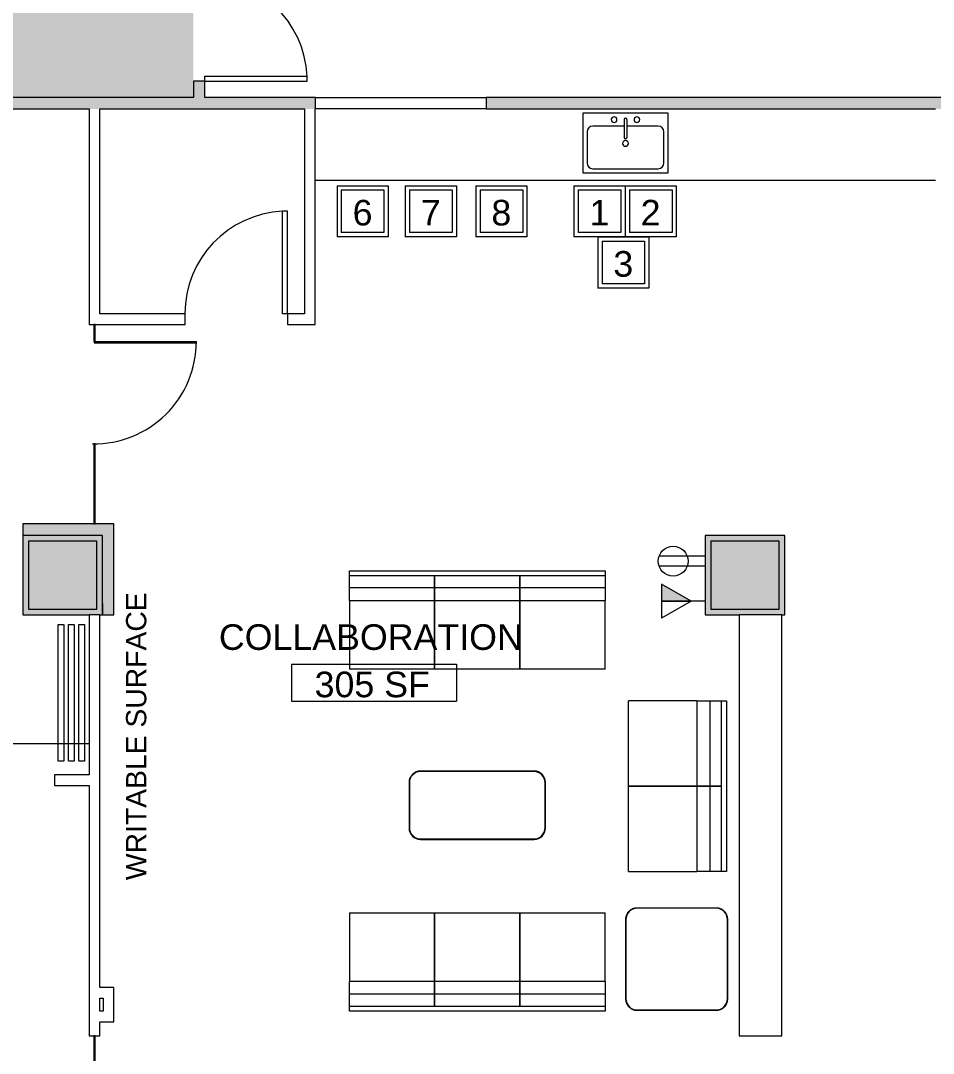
# Model space of a CAD drawing. Header units: inches. Extents: x 1 to 4333, y -575 to 1753.
# Drawn here: x 1969.9 to 2290.9, y 359.9 to 723 of the extents above; entities that cross this region are included whole.
import ezdxf

# ---------------------------------------------------------------- set-up
doc = ezdxf.new("R2010")
doc.units = ezdxf.units.IN
doc.header["$MEASUREMENT"] = 0
doc.linetypes.add('Hidden 1_8_', pattern=[0.1875, 0.125, -0.0625])
for name, color, linetype, lineweight in [('820 1st St NE_04_Clean_dwg', 8, 'Continuous', 9), ('A-ANNO-NOTE', 131, 'Continuous', 20), ('A-AREA-IDEN', 2, 'Continuous', 20), ('A-DETL-GENF', 92, 'Continuous', 9), ('A-DETL-HDLN', 90, 'Hidden 1_8_', 9), ('A-DOOR', 31, 'Continuous', 13), ('A-GLAZ-CURT', 52, 'Continuous', 9), ('A-WALL', 113, 'Continuous', 50), ('A-WALL-PATT', 111, 'Continuous', 13), ('G-ANNO-TEXT', 231, 'Continuous', 9), ('I-FURN', 30, 'Continuous', 9), ('I-WALL', 2, 'Continuous', 13), ('IRF-WALL-FULL-HT', 250, 'Continuous', 9), ('IRF-WALL-FULL-HT-HATCH', 250, 'Continuous', 9), ('P-SANR-FIXT', 6, 'Continuous', 13), ('Q-CASE', 31, 'Continuous', 9), ('S-COLS', 52, 'Continuous', 13)]:
    doc.layers.add(name, color=color, linetype=linetype, lineweight=lineweight)
doc.styles.add('Arial', font='arial.ttf', dxfattribs={"height": 9})
doc.styles.add('Arial_3', font='arial.ttf', dxfattribs={"height": 7.125})

# ---------------------------------------------------------------- blocks, each defined once
blk = doc.blocks.new('Single-Flush - 36_ x 96_-2566598-New Construction - Tel_Data_Elec Plan')
at = {"layer": 'A-DOOR', "color": 10, "lineweight": 20}
for p, q in [((16.25, 2), (16.25, 38.02)), ((18, 38.02), (16.25, 38.02)), ((18, 2), (18, 38.02)), ((18, 2), (16.25, 2))]:
    blk.add_line(p, q, dxfattribs=at)
at = {"layer": 'A-DOOR', "lineweight": 9}
blk.add_arc((18, 2), 36.07, 92.7812, 180, dxfattribs=at)
blk = doc.blocks.new('System Panel - Glazed-2907095-New Construction - Tel_Data_Elec Plan')
at = {"layer": 'A-GLAZ-CURT', "color": 10, "lineweight": 20}
for p, q in [((14.09, 0.25), (-14.09, 0.25)), ((-14.09, 0.25), (-14.09, -0.25)), ((14.09, -0.25), (14.09, 0.25)), ((-14.09, -0.25), (14.09, -0.25))]:
    blk.add_line(p, q, dxfattribs=at)
blk = doc.blocks.new('System Panel - Glazed-2610266-New Construction - Tel_Data_Elec Plan')
at = {"layer": 'A-GLAZ-CURT', "color": 10, "lineweight": 20}
for p, q in [((3, 0.25), (-3, 0.25)), ((-3, 0.25), (-3, -0.25)), ((3, -0.25), (3, 0.25)), ((-3, -0.25), (3, -0.25))]:
    blk.add_line(p, q, dxfattribs=at)
blk = doc.blocks.new('storefront - glass swinging - SNGL - GLASS - OFFICE DOORS-2610267-New Construction - Tel_Data_Elec Plan')
at = {"layer": 'A-DETL-GENF'}
for p, q in [((18, 0.16), (17.5, 0.16)), ((17.5, 0.16), (17.5, -35.84)), ((18, 0.16), (18, -35.84))]:
    blk.add_line(p, q, dxfattribs=at)
blk.add_arc((18, 0.16), 36, 179.2042, 270, dxfattribs=at)
blk = doc.blocks.new('Concrete-Square-Column - 24 x 24-2599265-New Construction - Tel_Data_Elec Plan')
at = {"layer": 'S-COLS', "lineweight": 9}
blk.add_hatch(color=55, dxfattribs=at).paths.add_polyline_path([(12, -12), (12, 12), (-12, 12), (-12, -12)], flags=0)
at = {"layer": 'S-COLS', "color": 10, "lineweight": 20}
for p, q in [((12, 12), (-12, 12)), ((-12, 12), (-12, -12)), ((12, -12), (12, 12)), ((-12, -12), (12, -12))]:
    blk.add_line(p, q, dxfattribs=at)
blk = doc.blocks.new('System Panel - Glazed-2674102-New Construction - Tel_Data_Elec Plan')
at = {"layer": 'A-GLAZ-CURT', "color": 10, "lineweight": 20}
for p, q in [((9, 0.25), (-9, 0.25)), ((-9, 0.25), (-9, -0.25)), ((9, -0.25), (9, 0.25)), ((-9, -0.25), (9, -0.25))]:
    blk.add_line(p, q, dxfattribs=at)
blk = doc.blocks.new('Table - Occasional - Magazine and Pull-up Tables - Kimball - Bloom - Rectangle Rounded-2081789-New Construction - Tel_Data_Elec Plan')
at = {"layer": 'I-FURN'}
for p, q in [((20, 12), (-20, 12)), ((19.88, 11.88), (-19.87, 11.88)), ((-24, 8), (-24, -8)), ((-23.87, 7.88), (-23.87, -7.87)), ((23.88, -7.87), (23.88, 7.88)), ((24, -8), (24, 8)), ((-20, -12), (20, -12)), ((-19.87, -11.87), (19.88, -11.87))]:
    blk.add_line(p, q, dxfattribs=at)
for centre, start, end in [((-20, 8), 90, 180), ((-19.87, 7.88), 90, 180), ((19.88, 7.88), 360, 90), ((20, 8), 360, 90), ((-20, -8), 180, 270), ((-19.87, -7.87), 180, 270), ((19.88, -7.87), 270, 0), ((20, -8), 270, 360)]:
    blk.add_arc(centre, 4, start, end, dxfattribs=at)
blk = doc.blocks.new('Single-Flush - 36_ x 96_-2819942-New Construction - Tel_Data_Elec Plan')
at = {"layer": 'A-DOOR', "color": 10, "lineweight": 20}
for p, q in [((16.25, 1.87), (16.25, 37.9)), ((18, 37.9), (16.25, 37.9)), ((18, 1.87), (18, 37.9)), ((18, 1.87), (16.25, 1.87))]:
    blk.add_line(p, q, dxfattribs=at)
at = {"layer": 'A-DOOR', "lineweight": 9}
blk.add_arc((18, 1.87), 36.07, 92.7812, 180, dxfattribs=at)
blk = doc.blocks.new('Counter Top _No Backsplash_ - Standard Counter Top-2874770-New Construction - Tel_Data_Elec Plan')
at = {"layer": 'Q-CASE', "lineweight": 13}
for p, q in [((170.9, 0), (-47.26, 0)), ((110.74, -25), (170.74, -25))]:
    blk.add_line(p, q, dxfattribs=at)
blk = doc.blocks.new('Seating - Lounge - NYC Standard 3 Seat - Stylex - Seating - Lounge - NYC Standard 3 Seat - Stylex-2303697-New Construction - Tel_Data_Elec Plan')
at = {"layer": 'I-FURN'}
for p, q in [((-45, 32.78), (-45, 34.5)), ((-45, 34.5), (45, 34.5)), ((-45, 28.62), (-45, 32.78)), ((-15, 32.78), (-45, 32.78)), ((-15, 32.78), (-15, 28.62)), ((-15, 28.62), (-15, 32.78)), ((15, 32.78), (-15, 32.78)), ((15, 28.62), (15, 32.78)), ((45, 32.78), (15, 32.78)), ((15, 32.78), (15, 28.62)), ((45, 34.5), (45, 32.78)), ((45, 32.78), (45, 28.62)), ((-45, 24.06), (-45, 28.62)), ((-45, 28.62), (-15, 28.62)), ((-15, 28.62), (-15, 24.06)), ((-15, 24.06), (-15, 28.62)), ((-15, 28.62), (15, 28.62)), ((15, 24.06), (15, 28.62)), ((15, 28.62), (45, 28.62)), ((15, 28.62), (15, 24.06)), ((45, 28.62), (45, 24.06)), ((-45, 24.06), (-15, 24.06)), ((-45, 24.06), (-45, 0)), ((-15, 0), (-15, 24.06)), ((-15, 24.06), (15, 24.06)), ((-15, 24.06), (-15, 0)), ((15, 24.06), (45, 24.06)), ((15, 24.06), (15, 0)), ((15, 0), (15, 24.06)), ((45, 0), (45, 24.06)), ((-44.64, 0), (-45, 0)), ((-15.36, 0), (-44.64, 0)), ((-15, 0), (-15.36, 0)), ((-14.64, 0), (-15, 0)), ((14.64, 0), (-14.64, 0)), ((15, 0), (14.64, 0)), ((15.36, 0), (15, 0)), ((44.64, 0), (15.36, 0)), ((45, 0), (44.64, 0))]:
    blk.add_line(p, q, dxfattribs=at)
blk = doc.blocks.new('Seating - Lounge - NYC Standard 2 Seat - Stylex - Seating - Lounge - NYC Standard 2 Seat - Stylex-2295242-New Construction - Tel_Data_Elec Plan')
at = {"layer": 'I-FURN'}
for p, q in [((-30, 32.78), (-30, 34.5)), ((-30, 34.5), (30, 34.5)), ((-30, 28.62), (-30, 32.78)), ((0, 32.78), (-30, 32.78)), ((0, 28.62), (0, 32.78)), ((30, 32.78), (0, 32.78)), ((0, 32.78), (0, 28.62)), ((30, 34.5), (30, 32.78)), ((30, 32.78), (30, 28.62)), ((-30, 24.06), (-30, 28.62)), ((-30, 28.62), (0, 28.62)), ((0, 24.06), (0, 28.62)), ((0, 28.62), (30, 28.62)), ((0, 28.62), (0, 24.06)), ((30, 28.62), (30, 24.06)), ((-30, 24.06), (0, 24.06)), ((-30, 24.06), (-30, 0)), ((0, 24.06), (30, 24.06)), ((0, 24.06), (0, 0)), ((0, 0), (0, 24.06)), ((30, 0), (30, 24.06)), ((-29.64, 0), (-30, 0)), ((-0.36, 0), (-29.64, 0)), ((0, 0), (-0.36, 0)), ((0.36, 0), (0, 0)), ((29.64, 0), (0.36, 0)), ((30, 0), (29.64, 0))]:
    blk.add_line(p, q, dxfattribs=at)
blk = doc.blocks.new('Table - Occasional - Magazine and Pull-up Tables - Kimball - Bloom - Square Rounded-2081795-New Construction - Tel_Data_Elec Plan')
at = {"layer": 'I-FURN'}
for p, q in [((14, 17.95), (-14, 17.95)), ((13.87, 17.87), (-13.88, 17.87)), ((-17.95, 14), (-17.95, -14)), ((-17.88, 13.87), (-17.88, -13.88)), ((17.87, -13.88), (17.87, 13.87)), ((17.95, -14), (17.95, 14)), ((-14, -17.95), (14, -17.95)), ((-13.88, -17.88), (13.87, -17.88))]:
    blk.add_line(p, q, dxfattribs=at)
at = {"layer": 'I-FURN', "flags": 128}
for points in [[(-14, 17.95), (-14.16, 17.95), (-14.32, 17.94), (-14.47, 17.93), (-14.63, 17.9), (-14.79, 17.87), (-14.94, 17.84), (-15.09, 17.8), (-15.24, 17.75), (-15.39, 17.7), (-15.54, 17.64), (-15.68, 17.58), (-15.83, 17.51), (-15.96, 17.43), (-16.1, 17.35), (-16.23, 17.26), (-16.36, 17.17), (-16.49, 17.07), (-16.61, 16.97), (-16.72, 16.87), (-16.84, 16.75), (-16.94, 16.64), (-17.05, 16.52), (-17.15, 16.4), (-17.24, 16.27), (-17.33, 16.14), (-17.41, 16), (-17.49, 15.86), (-17.56, 15.72), (-17.62, 15.58), (-17.69, 15.43), (-17.74, 15.28), (-17.79, 15.13), (-17.83, 14.98), (-17.87, 14.83), (-17.9, 14.67), (-17.92, 14.52), (-17.94, 14.36), (-17.95, 14.2), (-17.95, 14.04), (-17.95, 14)], [(17.95, 14), (17.95, 14.16), (17.94, 14.32), (17.93, 14.47), (17.9, 14.63), (17.87, 14.79), (17.84, 14.94), (17.8, 15.09), (17.75, 15.24), (17.7, 15.39), (17.64, 15.54), (17.58, 15.68), (17.51, 15.83), (17.43, 15.96), (17.35, 16.1), (17.26, 16.23), (17.17, 16.36), (17.07, 16.49), (16.97, 16.61), (16.87, 16.72), (16.75, 16.84), (16.64, 16.94), (16.52, 17.05), (16.4, 17.15), (16.27, 17.24), (16.14, 17.33), (16, 17.41), (15.86, 17.49), (15.72, 17.56), (15.58, 17.62), (15.43, 17.69), (15.28, 17.74), (15.13, 17.79), (14.98, 17.83), (14.83, 17.87), (14.67, 17.9), (14.52, 17.92), (14.36, 17.94), (14.2, 17.95), (14.04, 17.95), (14, 17.95)], [(-17.95, -14), (-17.95, -14.16), (-17.94, -14.32), (-17.93, -14.47), (-17.9, -14.63), (-17.87, -14.79), (-17.84, -14.94), (-17.8, -15.09), (-17.75, -15.24), (-17.7, -15.39), (-17.64, -15.54), (-17.58, -15.68), (-17.51, -15.83), (-17.43, -15.96), (-17.35, -16.1), (-17.26, -16.23), (-17.17, -16.36), (-17.07, -16.49), (-16.97, -16.61), (-16.87, -16.72), (-16.75, -16.84), (-16.64, -16.94), (-16.52, -17.05), (-16.4, -17.15), (-16.27, -17.24), (-16.14, -17.33), (-16, -17.41), (-15.86, -17.49), (-15.72, -17.56), (-15.58, -17.62), (-15.43, -17.69), (-15.28, -17.74), (-15.13, -17.79), (-14.98, -17.83), (-14.83, -17.87), (-14.67, -17.9), (-14.52, -17.92), (-14.36, -17.94), (-14.2, -17.95), (-14.04, -17.95), (-14, -17.95)], [(14, -17.95), (14.16, -17.95), (14.32, -17.94), (14.47, -17.93), (14.63, -17.9), (14.79, -17.87), (14.94, -17.84), (15.09, -17.8), (15.24, -17.75), (15.39, -17.7), (15.54, -17.64), (15.68, -17.58), (15.83, -17.51), (15.96, -17.43), (16.1, -17.35), (16.23, -17.26), (16.36, -17.17), (16.49, -17.07), (16.61, -16.97), (16.72, -16.87), (16.84, -16.75), (16.94, -16.64), (17.05, -16.52), (17.15, -16.4), (17.24, -16.27), (17.33, -16.14), (17.41, -16), (17.49, -15.86), (17.56, -15.72), (17.62, -15.58), (17.69, -15.43), (17.74, -15.28), (17.79, -15.13), (17.83, -14.98), (17.87, -14.83), (17.9, -14.67), (17.92, -14.52), (17.94, -14.36), (17.95, -14.2), (17.95, -14.04), (17.95, -14)]]:
    blk.add_lwpolyline(points, dxfattribs=at)
at = {"layer": 'I-FURN'}
for centre, start, end in [((-13.88, 13.87), 90, 179.9956), ((13.87, 13.87), 360, 89.9956), ((-13.88, -13.88), 180, 269.9956), ((13.87, -13.88), 270, 359.9956)]:
    blk.add_arc(centre, 4, start, end, dxfattribs=at)
blk = doc.blocks.new('Sink Kitchen-Single - 30_ x 21_-2269151-New Construction - Tel_Data_Elec Plan')
at = {"layer": 'P-SANR-FIXT'}
for p, q in [((15.62, 10.59), (-14.38, 10.59)), ((-14.38, 10.59), (-14.38, -10.41)), ((0.12, 8.34), (0.12, 2.09)), ((1.12, 8.34), (1.12, 2.09)), ((15.62, -10.41), (15.62, 10.59)), ((-12.88, 4.09), (-12.88, -6.91)), ((0.12, 6.09), (-10.88, 6.09)), ((12.12, 6.09), (1.12, 6.09)), ((14.12, -6.91), (14.12, 4.09)), ((-14.38, -10.41), (15.62, -10.41)), ((-10.88, -8.91), (12.12, -8.91))]:
    blk.add_line(p, q, dxfattribs=at)
for centre, radius, start, end in [((-3.38, 8.34), 1, 360, 180), ((-3.38, 8.34), 1, 180, 0), ((0.62, 8.34), 0.5, 360, 180), ((4.62, 8.34), 1, 360, 180), ((4.62, 8.34), 1, 180, 360), ((-10.88, 4.09), 2, 90, 180), ((12.12, 4.09), 2, 360, 90), ((0.62, 0), 1, 360, 180), ((0.62, 0), 1, 180, 0), ((0.62, 2.09), 0.5, 180, 0), ((-10.88, -6.91), 2, 180, 270), ((12.12, -6.91), 2, 270, 0)]:
    blk.add_arc(centre, radius, start, end, dxfattribs=at)
blk = doc.blocks.new('Reception Shelf - Reception Shelf-2918060-New Construction - Tel_Data_Elec Plan')
at = {"layer": 'Q-CASE', "color": 10, "lineweight": 20}
for p, q in [((137.41, 514.07), (122.41, 514.07)), ((122.41, 514.07), (122.41, 366.07)), ((137.41, 366.07), (137.41, 514.07)), ((122.41, 366.07), (137.41, 366.07))]:
    blk.add_line(p, q, dxfattribs=at)
blk = doc.blocks.new('820 1st St NE_04_Clean_dwg-2391440-New Construction - Tel_Data_Elec Plan')
at = {"layer": 'IRF-WALL-FULL-HT-HATCH'}
blk.add_hatch(color=256, dxfattribs=at).paths.add_polyline_path([(-101.59, 514.07), (-97.59, 514.08), (-97.59, 546.07), (-129.59, 546.07), (-129.59, 542.07), (-101.59, 542.07), (-101.59, 514.08)], flags=0)
h = blk.add_hatch(color=256, dxfattribs=at)
h.paths.add_polyline_path([(-121.25, 514.07), (-101.59, 514.07), (-101.59, 542.07), (-129.59, 542.07), (-129.59, 514.07), (-127.59, 514.07)], flags=0)
h.paths.add_polyline_path([(-103.59, 516.07), (-127.59, 516.07), (-127.59, 540.07), (-103.59, 540.07)], flags=0)
h = blk.add_hatch(color=256, dxfattribs=at)
h.paths.add_polyline_path([(112.41, 514.07), (138.41, 514.07), (138.41, 542.07), (110.41, 542.07), (110.41, 514.07)], flags=0)
h.paths.add_polyline_path([(122.41, 516.07), (112.41, 516.07), (112.41, 540.07), (136.41, 540.07), (136.41, 516.07)], flags=0)
at = {"layer": 'IRF-WALL-FULL-HT', "flags": 128}
for points in [[(-104.62, 546.07), (-129.59, 546.07), (-129.59, 542.07)], [(-101.59, 518.07), (-101.59, 514.07), (-97.59, 514.07), (-97.59, 546.07), (-104.12, 546.07)], [(-101.59, 542.07), (-129.59, 542.07), (-129.59, 514.07), (-106.25, 514.07)], [(-102.5, 514.07), (-101.59, 514.07), (-101.59, 542.07)], [(138.41, 542.07), (110.41, 542.07), (110.41, 514.07), (122.41, 514.07)], [(137.41, 514.07), (138.41, 514.07), (138.41, 542.07)]]:
    blk.add_lwpolyline(points, dxfattribs=at)
blk = doc.blocks.new('FORM Room Tag - Name _ Area - Test Fits-2258702-New Construction - Tel_Data_Elec Plan')
at = {"layer": 'A-AREA-IDEN'}
for p, q in [((-0.2987, -0.0231), (-0.2987, -0.1589)), ((-0.2987, -0.0231), (0.3058, -0.0231)), ((0.3058, -0.0231), (0.3058, -0.1589)), ((-0.2987, -0.1589), (0.3058, -0.1589))]:
    blk.add_line(p, q, dxfattribs=at)
blk = doc.blocks.new('FORM Equipment_Fixture Tag - Square-214315-New Construction - Tel_Data_Elec Plan')
at = {"layer": 'A-ANNO-NOTE'}
for p, q in [((-0.09375, 0.09375), (0.09375, 0.09375)), ((-0.09375, 0.09375), (0.09375, 0.09375)), ((-0.09375, 0.09375), (0.09375, 0.09375)), ((-0.09375, 0.09375), (-0.09375, -0.09375)), ((-0.078125, 0.078125), (-0.078125, -0.078125)), ((-0.078125, 0.078125), (0.078125, 0.078125)), ((0.078125, 0.078125), (0.078125, -0.078125)), ((0.09375, 0.09375), (0.09375, -0.09375)), ((0.09375, -0.09375), (-0.09375, -0.09375)), ((0.078125, -0.078125), (-0.078125, -0.078125))]:
    blk.add_line(p, q, dxfattribs=at)

msp = doc.modelspace()

# ---------------------------------------------------------------- hatches: boundary and pattern name
at = {"layer": 'A-ANNO-NOTE', "lineweight": 9}
msp.add_hatch(color=256, dxfattribs=at).paths.add_polyline_path([(2205.74, 518.94), (2195.28, 524.94), (2195.28, 518.94)], flags=0)
at = {"layer": 'A-DETL-GENF'}
h = msp.add_hatch(color=9, dxfattribs=at)
h.paths.add_polyline_path([(1731.53, 111.26), (1731.53, 149.72), (1742.66, 149.72), (1742.66, 514.07), (1728.66, 514.07), (1728.66, 546.01), (1742.66, 546.01), (1742.66, 695.99), (2030.66, 695.99), (2030.66, 756.49), (1909.66, 756.49), (1909.66, 764.49), (1885.66, 764.49), (1885.66, 756.49), (1867.21, 756.49), (1867.21, 776.24), (1900.71, 776.24), (1900.71, 865.24), (1873.71, 865.24), (1873.71, 1018.19), (1758.66, 1018.19), (1758.66, 994.07), (1730.66, 994.07), (1730.66, 1018.19), (1518.66, 1018.19), (1518.66, 994.07), (1494.53, 994.07), (1494.53, 782.07), (1518.66, 782.07), (1518.66, 754.07), (1037.41, 754.07), (1037.41, 755.32), (1005.66, 755.32), (1005.66, 755.07), (1000.93, 755.07), (1000.93, 540.51), (1028.14, 540.51), (1043.87, 524.78), (1017.66, 498.57), (1015.61, 500.62), (1015.61, 458.62), (1202.11, 272.12), (1239.11, 272.12), (1235.83, 275.4), (1264.54, 304.11), (1278.42, 290.23), (1278.42, 258.66), (1252.57, 258.66), (1252.71, 258.52), (1491.69, 258.52), (1491.69, 300.82), (1517.91, 300.82), (1517.91, 259.53), (1507.3, 248.93), (1644.97, 111.26), (1701.79, 111.26)], flags=0)
h.paths.add_polyline_path([(1507.3, 256), (1512.91, 261.6), (1512.91, 276.07), (1496.69, 276.07), (1496.69, 263.52), (1499.78, 263.52), (1505.17, 258.13)], flags=0)
h.paths.add_polyline_path([(1252.66, 265.64), (1252.66, 285.15), (1242.9, 275.4), (1251.84, 266.46)], flags=0)
h.paths.add_polyline_path([(1264.54, 286.82), (1274.76, 286.82), (1264.54, 297.04), (1254.32, 286.82), (1256.56, 286.82)], flags=0)
h.paths.add_polyline_path([(1017.66, 505.64), (1028.08, 516.07), (1007.24, 516.07), (1015.89, 507.41)], flags=0)
h.paths.add_polyline_path([(1276.66, 514.07), (1250.66, 514.07), (1250.66, 542.07), (1278.66, 542.07), (1278.66, 514.07)], flags=0)
h.paths.add_polyline_path([(1495.44, 516.07), (1488.66, 516.07), (1488.66, 546.07), (1552.66, 546.07), (1552.66, 516.07), (1497.71, 516.07)], flags=0)
h.paths.add_polyline_path([(1028.66, 516.64), (1036.8, 524.78), (1028.66, 532.92), (1028.66, 522.05)], flags=0)
h.paths.add_polyline_path([(1532.47, 519.07), (1549.66, 519.07), (1549.66, 543.07), (1491.66, 543.07), (1491.66, 519.07), (1495.44, 519.07), (1495.44, 540.07), (1516.66, 540.07), (1516.66, 519.07), (1525.66, 519.07)], flags=0)
h.paths.add_polyline_path([(1746.66, 754.07), (1730.66, 754.07), (1730.66, 782.07), (1758.66, 782.07), (1758.66, 754.07), (1755.91, 754.07)], flags=0)
h.paths.add_polyline_path([(2722.66, 755.49), (2758.66, 755.49), (2758.66, 763.49), (2772.66, 763.49), (2772.66, 768.49), (2805.66, 768.49), (2805.66, 965.49), (2720.66, 965.49), (2720.66, 763.49), (2722.66, 763.49), (2722.66, 760.49)], flags=0)
h.paths.add_polyline_path([(2788.06, 755.49), (2800.66, 755.49), (2800.66, 764.49), (2776.66, 764.49), (2776.66, 755.49), (2786.73, 755.49)], flags=0)
h.paths.add_polyline_path([(2690.66, 755.49), (2706.66, 755.49), (2706.66, 760.49), (2712.66, 760.49), (2712.66, 947.23), (2692.66, 947.23), (2692.66, 971.23), (2712.66, 971.23), (2712.66, 1012.49), (2522.66, 1012.49), (2522.66, 816.07), (2664.66, 816.07), (2664.66, 760.49), (2670.66, 760.49), (2670.66, 755.49), (2671.99, 755.49)], flags=0)
h.paths.add_polyline_path([(2596.66, 755.49), (2596.66, 760.49), (2659.66, 760.49), (2659.66, 811.07), (2522.66, 811.07), (2522.66, 760.49), (2560.66, 760.49), (2560.66, 755.49)], flags=0)
h.paths.add_polyline_path([(2096.71, 756.49), (2132.71, 756.49), (2132.71, 762.49), (2135.71, 762.49), (2135.71, 780.49), (2163.91, 780.49), (2163.91, 874.6), (2075.71, 874.6), (2075.71, 898.6), (2047.71, 898.6), (2047.71, 924.6), (1931.71, 924.6), (1931.71, 892.6), (1915.66, 892.6), (1915.66, 783.49), (1954.66, 783.49), (1954.66, 775.49), (2080.66, 775.49), (2080.66, 837.07), (2086.66, 837.07), (2086.66, 762.49), (2096.71, 762.49)], flags=0)
h.paths.add_polyline_path([(2141.71, 756.49), (2163.91, 756.49), (2163.91, 774.49), (2141.71, 774.49), (2141.71, 762.49)], flags=0)
h.paths.add_polyline_path([(1012.66, 757.57), (1012.66, 778.92), (1005.66, 778.92), (1005.66, 757.57)], flags=0)
h.paths.add_polyline_path([(1490.66, 757.82), (1490.66, 782.07), (1490.78, 782.07), (1490.78, 926.07), (1254.66, 926.07), (1254.66, 920.07), (1250.66, 920.07), (1250.66, 936.07), (1254.66, 936.07), (1254.66, 930.07), (1490.78, 930.07), (1490.78, 994.07), (1490.66, 994.07), (1490.66, 1018.07), (1278.66, 1018.07), (1278.66, 994.07), (1254.66, 994.07), (1254.66, 972.07), (1250.66, 972.07), (1250.66, 1184.49), (1274.66, 1184.49), (1274.66, 1190.49), (1278.66, 1190.49), (1278.66, 1184.49), (1298.66, 1184.49), (1298.66, 1182.74), (1315.66, 1182.74), (1315.66, 1184.49), (1328.66, 1184.49), (1328.66, 1180.49), (1315.66, 1180.49), (1315.66, 1182.24), (1298.66, 1182.24), (1298.66, 1180.49), (1254.66, 1180.49), (1254.66, 1022.07), (1370.66, 1022.07), (1370.66, 1180.49), (1364.66, 1180.49), (1364.66, 1184.49), (1380.66, 1184.49), (1380.66, 1180.49), (1374.66, 1180.49), (1374.66, 1022.07), (1490.66, 1022.07), (1490.66, 1180.49), (1446.66, 1180.49), (1446.66, 1182.24), (1429.66, 1182.24), (1429.66, 1180.49), (1416.66, 1180.49), (1416.66, 1184.49), (1429.66, 1184.49), (1429.66, 1182.74), (1446.66, 1182.74), (1446.66, 1184.49), (1500.66, 1184.49), (1500.66, 1180.49), (1494.66, 1180.49), (1494.66, 1022.07), (1518.66, 1022.07), (1518.66, 1021.94), (1622.66, 1021.94), (1622.66, 1180.49), (1566.66, 1180.49), (1566.66, 1182.24), (1549.66, 1182.24), (1549.66, 1180.49), (1536.66, 1180.49), (1536.66, 1184.49), (1549.66, 1184.49), (1549.66, 1182.74), (1566.66, 1182.74), (1566.66, 1184.49), (1682.66, 1184.49), (1682.66, 1182.74), (1699.66, 1182.74), (1699.66, 1184.49), (1712.66, 1184.49), (1712.66, 1180.49), (1699.66, 1180.49), (1699.66, 1182.24), (1682.66, 1182.24), (1682.66, 1180.49), (1626.66, 1180.49), (1626.66, 1021.94), (1730.66, 1021.94), (1730.66, 1022.07), (1754.66, 1022.07), (1754.66, 1180.49), (1748.66, 1180.49), (1748.66, 1184.49), (1764.66, 1184.49), (1764.66, 1180.49), (1758.66, 1180.49), (1758.66, 1021.94), (1873.71, 1021.94), (1873.71, 1180.49), (1830.66, 1180.49), (1830.66, 1182.24), (1813.66, 1182.24), (1813.66, 1180.49), (1800.66, 1180.49), (1800.66, 1184.49), (1813.66, 1184.49), (1813.66, 1182.74), (1830.66, 1182.74), (1830.66, 1184.49), (1873.71, 1184.49), (1873.74, 1260.49), (1970.66, 1260.49), (1970.66, 1405.07), (1994.66, 1405.07), (1994.66, 1472.07), (1970.66, 1472.07), (1970.66, 1502.07), (1998.66, 1502.07), (1998.66, 1405.07), (2028.66, 1405.07), (2028.66, 1401.07), (1974.66, 1401.07), (1974.66, 1260.49), (2070.66, 1260.49), (2070.66, 1401.07), (2064.66, 1401.07), (2064.66, 1405.07), (2070.66, 1405.07), (2070.66, 1456.07), (2074.66, 1456.07), (2074.66, 1381.28), (2233.51, 1381.28), (2233.51, 1474.07), (2210.66, 1474.07), (2210.66, 1498.07), (2074.66, 1498.07), (2074.66, 1492.07), (2070.66, 1492.07), (2070.66, 1502.07), (2233.51, 1502.07), (2233.51, 1562.07), (2227.51, 1562.07), (2227.51, 1566.07), (2233.51, 1566.07), (2233.51, 1715.07), (2211.51, 1715.07), (2211.51, 1747.07), (2211.69, 1747.07), (2211.69, 1752.07), (2110.64, 1752.07), (2110.64, 1746.07), (2098.64, 1746.07), (2098.64, 1752.07), (1996.8, 1752.07), (1996.77, 1724.32), (1984.26, 1711.8), (1983.82, 1712.16), (1982.66, 1713.4), (1982.66, 1566.07), (2030.64, 1566.07), (2030.64, 1564.32), (2047.64, 1564.32), (2047.64, 1566.07), (2060.64, 1566.07), (2060.64, 1562.07), (2047.64, 1562.07), (2047.64, 1563.82), (2030.64, 1563.82), (2030.64, 1562.07), (1978.66, 1562.07), (1978.66, 1715.07), (1980.99, 1715.07), (1959.96, 1736.09), (1897.73, 1673.86), (1903.39, 1668.2), (1894.9, 1659.72), (1889.24, 1665.38), (1819.95, 1596.08), (1825.6, 1590.42), (1817.12, 1581.94), (1811.46, 1587.59), (1752.07, 1528.2), (1755.6, 1524.66), (1745.7, 1514.76), (1763.71, 1496.75), (1763.71, 1473.07), (1730.69, 1473.07), (1730.69, 1260.49), (1758.66, 1260.49), (1758.66, 1232.49), (1726.69, 1232.49), (1726.69, 1311.07), (1689.66, 1311.07), (1689.66, 1312.82), (1672.66, 1312.82), (1672.66, 1311.07), (1659.66, 1311.07), (1659.66, 1315.07), (1672.66, 1315.07), (1672.66, 1313.32), (1689.66, 1313.32), (1689.66, 1315.07), (1726.69, 1315.07), (1726.69, 1507.07), (1713.66, 1507.07), (1713.66, 1511.57), (1621.66, 1511.57), (1621.66, 1504.07), (1617.66, 1504.07), (1617.66, 1315.07), (1623.66, 1315.07), (1623.66, 1311.07), (1578.51, 1311.07), (1578.51, 1312.82), (1561.51, 1312.82), (1561.51, 1311.07), (1548.51, 1311.07), (1548.51, 1315.07), (1561.51, 1315.07), (1561.51, 1313.32), (1578.51, 1313.32), (1578.51, 1315.07), (1613.66, 1315.07), (1613.66, 1504.07), (1609.66, 1504.07), (1609.66, 1511.57), (1517.66, 1511.57), (1517.66, 1507.07), (1517.51, 1507.07), (1517.51, 1475.07), (1506.51, 1475.07), (1506.51, 1315.07), (1512.51, 1315.07), (1512.51, 1311.07), (1496.51, 1311.07), (1496.51, 1315.07), (1502.51, 1315.07), (1502.51, 1475.07), (1491.51, 1475.07), (1491.51, 1507.07), (1491.57, 1507.07), (1491.57, 1511.57), (1390.61, 1511.57), (1390.61, 1504.07), (1386.91, 1504.07), (1386.91, 1315.07), (1430.51, 1315.07), (1430.51, 1313.32), (1447.51, 1313.32), (1447.51, 1315.07), (1460.51, 1315.07), (1460.51, 1311.07), (1447.51, 1311.07), (1447.51, 1312.82), (1430.51, 1312.82), (1430.51, 1311.07), (1376.91, 1311.07), (1376.91, 1315.07), (1382.91, 1315.07), (1382.91, 1504.07), (1378.61, 1504.07), (1378.61, 1511.57), (1278.3, 1511.57), (1278.3, 1482.07), (1252.87, 1482.07), (1252.87, 1315.07), (1310.91, 1315.07), (1310.91, 1313.32), (1327.91, 1313.32), (1327.91, 1315.07), (1340.91, 1315.07), (1340.91, 1311.07), (1327.91, 1311.07), (1327.91, 1312.82), (1310.91, 1312.82), (1310.91, 1311.07), (1278.66, 1311.07), (1278.66, 1226.49), (1274.66, 1226.49), (1274.66, 1234.07), (1250.66, 1234.07), (1250.66, 1258.07), (1242.87, 1258.07), (1242.87, 1262.07), (1248.87, 1262.07), (1248.87, 1482.07), (1236.83, 1494.1), (1168.95, 1426.22), (1174.79, 1420.38), (1166.3, 1411.9), (1160.47, 1417.73), (1093.29, 1350.56), (1099.13, 1344.72), (1090.64, 1336.24), (1084.81, 1342.07), (1017.63, 1274.9), (1021.17, 1271.36), (1021.92, 1272.12), (1031.97, 1262.07), (1206.87, 1262.07), (1206.87, 1258.07), (1190.66, 1258.07), (1190.66, 1202.12), (1188.91, 1202.12), (1188.91, 1185.12), (1190.66, 1185.12), (1190.66, 1172.12), (1186.66, 1172.12), (1186.66, 1185.12), (1188.41, 1185.12), (1188.41, 1202.12), (1186.66, 1202.12), (1186.66, 1258.07), (1034.66, 1258.07), (1034.66, 1235.07), (1000.93, 1235.07), (1000.93, 1134.3), (1008.66, 1134.3), (1008.66, 1130.12), (1186.66, 1130.12), (1186.66, 1136.12), (1190.66, 1136.12), (1190.66, 1082.12), (1188.91, 1082.12), (1188.91, 1065.12), (1190.66, 1065.12), (1190.66, 1052.07), (1186.66, 1052.07), (1186.66, 1065.12), (1188.41, 1065.12), (1188.41, 1082.12), (1186.66, 1082.12), (1186.66, 1126.12), (1008.66, 1126.12), (1008.66, 1122.3), (1000.93, 1122.3), (1000.93, 1021.17), (1038.16, 1021.17), (1038.16, 1010.07), (1186.66, 1010.07), (1186.66, 1016.07), (1190.66, 1016.07), (1190.66, 1000.07), (1186.66, 1000.07), (1186.66, 1006.07), (1038.16, 1006.07), (1038.16, 995.07), (1000.93, 995.07), (1000.93, 890.12), (1186.66, 890.12), (1186.66, 934.12), (1188.41, 934.12), (1188.41, 951.12), (1186.66, 951.12), (1186.66, 964.07), (1190.66, 964.07), (1190.66, 951.12), (1188.91, 951.12), (1188.91, 934.12), (1190.66, 934.12), (1190.66, 880.12), (1186.66, 880.12), (1186.66, 886.12), (1000.93, 886.12), (1000.93, 781.17), (1038.16, 781.17), (1038.16, 757.82), (1186.66, 757.82), (1186.66, 814.12), (1188.41, 814.12), (1188.41, 831.12), (1186.66, 831.12), (1186.66, 844.12), (1190.66, 844.12), (1190.66, 831.12), (1188.91, 831.12), (1188.91, 814.12), (1190.66, 814.12), (1190.66, 798.07), (1208.66, 798.07), (1208.66, 794.07), (1190.66, 794.07), (1190.66, 757.82), (1250.66, 757.82), (1250.66, 794.07), (1244.66, 794.07), (1244.66, 798.07), (1250.66, 798.07), (1250.66, 854.07), (1252.41, 854.07), (1252.41, 871.07), (1250.66, 871.07), (1250.66, 884.07), (1254.66, 884.07), (1254.66, 871.07), (1252.91, 871.07), (1252.91, 854.07), (1254.66, 854.07), (1254.66, 782.07), (1278.66, 782.07), (1278.66, 757.82), (1424.59, 757.82)], flags=0)
h.paths.add_polyline_path([(1871.21, 761.49), (1881.66, 761.49), (1881.66, 768.49), (1909.66, 768.49), (1909.66, 865.24), (1904.71, 865.24), (1904.71, 772.24), (1871.21, 772.24), (1871.21, 762.49)], flags=0)
h.paths.add_polyline_path([(2033.94, 762.49), (2080.66, 762.49), (2080.66, 769.49), (1948.66, 769.49), (1948.66, 777.49), (1915.66, 777.47), (1915.66, 762.49), (2030.66, 762.49)], flags=0)
h.paths.add_polyline_path([(2171.91, 763.49), (2263.66, 763.49), (2263.66, 794.07), (2271.66, 794.07), (2271.66, 846.07), (2263.66, 846.07), (2263.66, 868.07), (2171.91, 868.07), (2171.91, 777.47)], flags=0)
h.paths.add_polyline_path([(2423.66, 763.49), (2514.66, 763.49), (2514.66, 868.07), (2423.66, 868.07), (2423.66, 846.07), (2415.66, 846.07), (2415.66, 794.07), (2423.66, 794.07), (2423.66, 777.47)], flags=0)
h.paths.add_polyline_path([(1909.66, 871.24), (1909.66, 898.6), (1925.71, 898.6), (1925.71, 903.6), (1879.71, 903.6), (1879.71, 871.24)], flags=0)
h.paths.add_polyline_path([(2423.66, 876.07), (2514.66, 876.07), (2514.66, 971.99), (2423.66, 971.99), (2423.66, 947.36), (2415.66, 947.36), (2415.66, 895.36), (2423.66, 895.36)], flags=0)
h.paths.add_polyline_path([(2263.66, 876.07), (2263.66, 895.36), (2271.66, 895.36), (2271.66, 947.36), (2263.66, 947.36), (2263.66, 974.07), (2174.91, 974.07), (2174.91, 876.07), (2256.19, 876.07)], flags=0)
h.paths.add_polyline_path([(2098.63, 880.6), (2166.91, 880.6), (2166.91, 1130.49), (2019.91, 1130.49), (2019.91, 1190.49), (2016.81, 1190.49), (2016.81, 1196.49), (1980.81, 1196.49), (1980.81, 1190.49), (1977.71, 1190.49), (1977.71, 940.6), (2081.71, 940.6), (2081.71, 880.6)], flags=0)
h.paths.add_polyline_path([(2053.71, 904.6), (2075.71, 904.6), (2075.71, 934.6), (1931.71, 934.6), (1931.71, 930.6), (2053.71, 930.6)], flags=0)
h.paths.add_polyline_path([(1915.66, 911.6), (1925.71, 911.6), (1925.71, 940.6), (1969.71, 940.6), (1969.71, 978.07), (1879.71, 978.07), (1879.71, 911.6), (1909.66, 911.6)], flags=0)
h.paths.add_polyline_path([(2720.66, 973.49), (2807.66, 973.49), (2807.66, 1051.49), (2759.66, 1051.49), (2759.66, 1012.49), (2717.66, 1012.49), (2717.66, 973.49)], flags=0)
h.paths.add_polyline_path([(2423.66, 979.99), (2514.66, 979.99), (2514.66, 1080.07), (2423.66, 1080.07), (2423.66, 1055.36), (2415.66, 1055.36), (2415.66, 1003.36), (2423.66, 1003.36)], flags=0)
h.paths.add_polyline_path([(2256.19, 982.07), (2263.66, 982.07), (2263.66, 1003.36), (2271.66, 1003.36), (2271.66, 1055.36), (2263.66, 1055.36), (2263.66, 1080.07), (2174.91, 1080.07), (2174.91, 982.07)], flags=0)
h.paths.add_polyline_path([(1969.71, 986.07), (1969.71, 1190.49), (1966.71, 1190.49), (1966.71, 1196.49), (1930.71, 1196.49), (1930.71, 1190.49), (1908.71, 1190.49), (1908.71, 1184.49), (1889.21, 1184.49), (1889.21, 1150.99), (1881.71, 1150.99), (1881.71, 986.07), (1948.77, 986.07)], flags=0)
h.paths.add_polyline_path([(1008.66, 1000.07), (1012.66, 1000.07), (1012.66, 1018.92), (1005.66, 1018.92), (1005.66, 1000.07)], flags=0)
h.paths.add_polyline_path([(2694.03, 1018.49), (2753.66, 1018.49), (2753.66, 1022.24), (2690.91, 1022.24), (2690.91, 1046.24), (2671.16, 1046.24), (2671.16, 1022.24), (2543.16, 1022.24), (2543.16, 1046.24), (2522.66, 1046.24), (2522.66, 1018.49), (2690.91, 1018.49)], flags=0)
h.paths.add_polyline_path([(2753.66, 1027.24), (2753.66, 1175.99), (2631.16, 1175.99), (2631.16, 1107.99), (2564.66, 1107.99), (2564.66, 1112.99), (2585.66, 1112.99), (2585.66, 1118.99), (2590.66, 1118.99), (2590.66, 1112.99), (2626.16, 1112.99), (2626.16, 1175.49), (2590.66, 1175.49), (2590.66, 1142.99), (2585.66, 1142.99), (2585.66, 1190.49), (2581.66, 1190.49), (2581.66, 1196.49), (2545.66, 1196.49), (2545.66, 1190.49), (2522.66, 1190.49), (2522.66, 1112.99), (2528.66, 1112.99), (2528.66, 1107.99), (2522.66, 1107.99), (2522.66, 1051.24), (2548.16, 1051.24), (2548.16, 1027.24), (2666.16, 1027.24), (2666.16, 1051.24), (2695.91, 1051.24), (2695.91, 1027.24), (2720.66, 1027.24)], flags=0)
h.paths.add_polyline_path([(2763.48, 1057.49), (2807.66, 1057.49), (2807.66, 1074.49), (2759.66, 1074.49), (2759.66, 1057.49)], flags=0)
h.paths.add_polyline_path([(2514.66, 1088.07), (2514.66, 1188.49), (2423.66, 1188.49), (2423.66, 1156.26), (2415.66, 1156.26), (2415.66, 1104.26), (2423.66, 1104.26), (2423.66, 1088.07)], flags=0)
h.paths.add_polyline_path([(2256.19, 1088.07), (2263.66, 1088.07), (2263.66, 1104.26), (2271.66, 1104.26), (2271.66, 1156.26), (2263.66, 1156.26), (2263.66, 1188.49), (2174.91, 1188.49), (2174.91, 1088.07), (2212.27, 1088.07)], flags=0)
h.paths.add_polyline_path([(2154.91, 1136.49), (2166.91, 1136.49), (2166.91, 1190.49), (2154.91, 1190.49), (2154.91, 1152.13)], flags=0)
h.paths.add_polyline_path([(2148.91, 1136.49), (2148.91, 1190.49), (2130.91, 1190.49), (2130.91, 1196.49), (2094.91, 1196.49), (2094.91, 1190.49), (2025.91, 1190.49), (2025.91, 1136.49), (2075.71, 1136.49)], flags=0)
h.paths.add_polyline_path([(1881.71, 1155.99), (1884.21, 1155.99), (1884.21, 1184.49), (1881.71, 1184.49), (1881.71, 1158.49)], flags=0)
h.paths.add_polyline_path([(2626.16, 1180.99), (2753.66, 1180.99), (2753.66, 1190.49), (2624.66, 1190.49), (2624.66, 1181.49), (2626.16, 1181.49)], flags=0)
h.paths.add_polyline_path([(2591.66, 1181.49), (2618.66, 1181.49), (2618.66, 1196.49), (2591.66, 1196.49), (2591.66, 1187.28)], flags=0)
h.paths.add_polyline_path([(2762.66, 1182.49), (2780.66, 1182.49), (2780.66, 1196.49), (2762.66, 1196.49), (2762.66, 1192.49), (2759.66, 1192.49), (2759.66, 1182.49)], flags=0)
h.paths.add_polyline_path([(1904.71, 1188.49), (1904.71, 1196.49), (1886.71, 1196.49), (1886.71, 1188.49), (1889.21, 1188.49)], flags=0)
h.paths.add_polyline_path([(1544.66, 1234.07), (1490.66, 1234.07), (1490.66, 1262.07), (1547.66, 1262.07), (1547.66, 1234.07)], flags=0)
h.paths.add_polyline_path([(1544.66, 1237.07), (1544.66, 1259.07), (1518.66, 1259.07), (1518.66, 1237.07), (1536.66, 1237.07)], flags=0)
h.paths.add_polyline_path([(2074.66, 1260.49), (2233.51, 1260.49), (2233.51, 1377.28), (2074.66, 1377.28), (2074.66, 1260.66)], flags=0)
h.paths.add_polyline_path([(1252.87, 1262.07), (1274.66, 1262.07), (1274.66, 1311.07), (1252.87, 1311.07)], flags=0)
h.paths.add_polyline_path([(1733.76, 1477.07), (1733.76, 1500.07), (1754.74, 1500.07), (1742.87, 1511.93), (1738, 1507.07), (1731.96, 1507.07), (1731.96, 1477.07)], flags=0)
h.paths.add_polyline_path([(1759.71, 1477.07), (1759.71, 1495.09), (1758.66, 1496.15), (1758.66, 1477.07)], flags=0)
h.paths.add_polyline_path([(1755.66, 1477.07), (1755.66, 1499.15), (1755.26, 1499.55), (1755.26, 1477.07)], flags=0)
h.paths.add_polyline_path([(1502.51, 1500.07), (1515.26, 1500.07), (1515.26, 1507.07), (1493.76, 1507.07), (1493.76, 1500.07)], flags=0)
h.paths.add_polyline_path([(2096.64, 1562.07), (2096.64, 1566.07), (2102.64, 1566.07), (2102.64, 1745.57), (2106.64, 1745.57), (2106.64, 1566.07), (2161.51, 1566.07), (2161.51, 1564.32), (2178.51, 1564.32), (2178.51, 1566.07), (2191.51, 1566.07), (2191.51, 1562.07), (2178.51, 1562.07), (2178.51, 1563.82), (2161.51, 1563.82), (2161.51, 1562.07), (2102.64, 1562.07)], flags=0)
h.paths.add_polyline_path([(1984.26, 1716.04), (1992.53, 1724.32), (1975.98, 1724.32), (1982.66, 1717.64)], flags=0)
h.paths.add_polyline_path([(1972.66, 1727.64), (1972.66, 1741.72), (1965.62, 1734.68), (1971.17, 1729.13)], flags=0)
h.paths.add_polyline_path([(2233.31, 1740.07), (2233.51, 1740.07), (2233.51, 1747.07), (2213.76, 1747.07), (2213.76, 1740.07), (2225.09, 1740.07)], flags=0)
at = {"layer": 'A-WALL-PATT'}
h = msp.add_hatch(color=8, dxfattribs=at)
h.paths.add_polyline_path([(2034.66, 695.99), (2034.66, 701.74), (2030.66, 701.74), (2030.66, 695.99)], flags=0)
h.paths.add_polyline_path([(2030.66, 737.74), (2034.66, 737.74), (2034.66, 756.49), (2030.66, 756.49)], flags=0)
for points in [[(2073.66, 691.99), (2073.66, 695.99), (1742.66, 695.99), (1742.66, 691.99), (2073.5, 691.99)], [(2295.66, 691.99), (2295.66, 695.99), (2133.66, 695.99), (2133.66, 691.99), (2291.66, 691.99)]]:
    msp.add_hatch(color=8, dxfattribs=at).paths.add_polyline_path(points, flags=0)

# ---------------------------------------------------------------- linework, layer by layer
at = {"layer": 'A-ANNO-NOTE'}
for p, q in [((2210.66, 534.74), (2194.46, 534.74)), ((2210.66, 531.25), (2194.46, 531.25)), ((2195.28, 524.94), (2195.28, 518.94)), ((2205.74, 518.94), (2195.28, 524.94)), ((2195.28, 524.94), (2195.28, 512.94)), ((2205.74, 518.94), (2195.28, 524.94)), ((2195.28, 518.94), (2205.74, 518.94)), ((2210.66, 518.94), (2195.28, 518.94)), ((2205.74, 518.94), (2195.28, 512.94))]:
    msp.add_line(p, q, dxfattribs=at)
msp.add_circle((2199.41, 532.99), 5.25, dxfattribs=at)
at = {"layer": 'A-DETL-HDLN'}
for p, q in [((1983.1, 510.71), (1985.1, 510.71)), ((1983.1, 462.71), (1983.1, 510.71)), ((1985.1, 510.71), (1985.1, 462.71)), ((1986.74, 510.71), (1988.74, 510.71)), ((1986.74, 462.71), (1986.74, 510.71)), ((1988.74, 510.71), (1988.74, 462.71)), ((1990.39, 510.71), (1992.39, 510.71)), ((1990.39, 462.71), (1990.39, 510.71)), ((1992.39, 510.71), (1992.39, 462.71)), ((1994, 468.71), (1759.66, 468.71)), ((1985.1, 462.71), (1983.1, 462.71)), ((1988.74, 462.71), (1986.74, 462.71)), ((1992.39, 462.71), (1990.39, 462.71))]:
    msp.add_line(p, q, dxfattribs=at)
at = {"layer": 'A-WALL', "color": 10, "lineweight": 20}
for p, q in [((2030.66, 701.74), (2030.66, 695.99)), ((2034.66, 701.74), (2030.66, 701.74)), ((2034.66, 695.99), (2034.66, 701.74)), ((2030.66, 695.99), (1742.66, 695.99)), ((2073.66, 695.99), (2034.66, 695.99)), ((2073.66, 691.99), (2073.66, 695.99)), ((2295.66, 695.99), (2133.66, 695.99)), ((2133.66, 695.99), (2133.66, 691.99)), ((1759.66, 691.99), (1994, 691.99)), ((1997.75, 691.99), (2069.75, 691.99)), ((2073.5, 691.99), (2073.66, 691.99)), ((2133.66, 691.99), (2291.66, 691.99))]:
    msp.add_line(p, q, dxfattribs=at)
at = {"layer": 'I-WALL', "color": 10, "lineweight": 20}
for p, q in [((2133.66, 695.87), (2073.66, 695.87)), ((1994, 691.99), (1994, 616.24)), ((1997.75, 619.99), (1997.75, 691.99)), ((2069.75, 691.99), (2069.75, 619.99)), ((2073.5, 616.24), (2073.5, 691.99)), ((2073.66, 692.12), (2133.66, 692.12)), ((2027.75, 619.99), (1997.75, 619.99)), ((2027.75, 616.24), (2027.75, 619.99)), ((2069.75, 619.99), (2063.75, 619.99)), ((2063.75, 619.99), (2063.75, 616.24)), ((1994, 616.24), (2027.75, 616.24)), ((2063.75, 616.24), (2073.5, 616.24)), ((1994, 514.07), (1994, 457.82)), ((1997.75, 514.07), (1994, 514.07)), ((1997.75, 383.07), (1997.75, 514.07)), ((1994, 457.82), (1981.87, 457.82)), ((1981.87, 457.82), (1981.87, 454.07)), ((1981.87, 454.07), (1994, 454.07)), ((1994, 454.07), (1994, 366.07)), ((2002.66, 383.07), (1997.75, 383.07)), ((2002.66, 371.07), (2002.66, 383.07)), ((1997.75, 374.82), (1997.75, 379.32)), ((1997.75, 379.32), (1998.91, 379.32)), ((1998.91, 379.32), (1998.91, 374.82)), ((1998.91, 374.82), (1997.75, 374.82)), ((1997.75, 366.07), (1997.75, 371.07)), ((1997.75, 371.07), (2002.66, 371.07)), ((1994, 366.07), (1997.75, 366.07))]:
    msp.add_line(p, q, dxfattribs=at)

# ---------------------------------------------------------------- block references
at = {"layer": '820 1st St NE_04_Clean_dwg', "color": 250}
msp.add_blockref('820 1st St NE_04_Clean_dwg-2391440-New Construction - Tel_Data_Elec Plan', (2100.25, 0), dxfattribs=at)
at = {"layer": 'A-ANNO-NOTE', "xscale": 96, "yscale": 96, "zscale": 96}
for p in [(2090.2, 655.99), (2114.2, 655.99), (2139.01, 655.99), (2173.52, 655.99), (2191.52, 655.99), (2181.9, 637.99)]:
    msp.add_blockref('FORM Equipment_Fixture Tag - Square-214315-New Construction - Tel_Data_Elec Plan', p, dxfattribs=at)
at = {"layer": 'A-AREA-IDEN', "xscale": 95.99999999999994, "yscale": 95.99999999999994, "zscale": 95.99999999999994}
msp.add_blockref('FORM Room Tag - Name _ Area - Test Fits-2258702-New Construction - Tel_Data_Elec Plan', (2093.89, 498.97), dxfattribs=at)
at = {"layer": 'A-DOOR'}
for name, p, rotation in [('Single-Flush - 36_ x 96_-2566598-New Construction - Tel_Data_Elec Plan', (2032.66, 719.74), 269.9999999999999), ('storefront - glass swinging - SNGL - GLASS - OFFICE DOORS-2610267-New Construction - Tel_Data_Elec Plan', (1995.87, 592.24), 89.99999999999991)]:
    msp.add_blockref(name, p, dxfattribs=dict(at, rotation=rotation))
msp.add_blockref('Single-Flush - 36_ x 96_-2819942-New Construction - Tel_Data_Elec Plan', (2045.75, 618.12), dxfattribs=at)
at = {"layer": 'A-GLAZ-CURT', "rotation": 89.99999999999991}
for name, p in [('System Panel - Glazed-2610266-New Construction - Tel_Data_Elec Plan', (1995.87, 613.24)), ('System Panel - Glazed-2907095-New Construction - Tel_Data_Elec Plan', (1995.87, 560.15)), ('System Panel - Glazed-2674102-New Construction - Tel_Data_Elec Plan', (1995.87, 357.07))]:
    msp.add_blockref(name, p, dxfattribs=at)
at = {"layer": 'I-FURN'}
for name, p in [('Seating - Lounge - NYC Standard 3 Seat - Stylex - Seating - Lounge - NYC Standard 3 Seat - Stylex-2303697-New Construction - Tel_Data_Elec Plan', (2130.53, 495.07)), ('Table - Occasional - Magazine and Pull-up Tables - Kimball - Bloom - Square Rounded-2081795-New Construction - Tel_Data_Elec Plan', (2200.66, 393.07))]:
    msp.add_blockref(name, p, dxfattribs=at)
for name, p, rotation in [('Seating - Lounge - NYC Standard 2 Seat - Stylex - Seating - Lounge - NYC Standard 2 Seat - Stylex-2295242-New Construction - Tel_Data_Elec Plan', (2183.66, 453.94), 270.0000000000004), ('Table - Occasional - Magazine and Pull-up Tables - Kimball - Bloom - Rectangle Rounded-2081789-New Construction - Tel_Data_Elec Plan', (2130.53, 447.19), 180), ('Seating - Lounge - NYC Standard 3 Seat - Stylex - Seating - Lounge - NYC Standard 3 Seat - Stylex-2303697-New Construction - Tel_Data_Elec Plan', (2130.53, 409.32), 180)]:
    msp.add_blockref(name, p, dxfattribs=dict(at, rotation=rotation))
at = {"layer": 'P-SANR-FIXT'}
msp.add_blockref('Sink Kitchen-Single - 30_ x 21_-2269151-New Construction - Tel_Data_Elec Plan', (2182.04, 679.88), dxfattribs=at)
at = {"layer": 'Q-CASE', "lineweight": 13, "rotation": 180}
msp.add_blockref('Counter Top _No Backsplash_ - Standard Counter Top-2874770-New Construction - Tel_Data_Elec Plan', (2244.4, 666.99), dxfattribs=at)
at = {"layer": 'Q-CASE', "lineweight": 13}
msp.add_blockref('Reception Shelf - Reception Shelf-2918060-New Construction - Tel_Data_Elec Plan', (2100.25, 0), dxfattribs=at)
at = {"layer": 'S-COLS', "lineweight": 9}
for p in [(1984.66, 528.07), (2224.66, 528.07)]:
    msp.add_blockref('Concrete-Square-Column - 24 x 24-2599265-New Construction - Tel_Data_Elec Plan', p, dxfattribs=at)

# ---------------------------------------------------------------- texts
at = {"layer": 'A-ANNO-NOTE', "lineweight": 9, "char_height": 9, "width": 8.484, "attachment_point": 1, "style": 'Arial'}
for s, insert in [('6', (2086.68, 660.02)), ('7', (2110.68, 660.02)), ('8', (2135.49, 660.02)), ('1', (2170, 660.02)), ('2', (2188, 660.02)), ('3', (2178.38, 642.02))]:
    msp.add_mtext(s, dxfattribs=dict(at, insert=insert))
at = {"layer": 'A-AREA-IDEN', "lineweight": 9, "char_height": 9, "attachment_point": 1, "style": 'Arial'}
for s, insert, width in [('COLLABORATION', (2039.64, 510.8), 131.199), ('305 SF', (2073.31, 494.15), 49.389)]:
    msp.add_mtext(s, dxfattribs=dict(at, insert=insert, width=width))
at = {"layer": 'G-ANNO-TEXT', "color": 7, "insert": (2006.98, 420.84), "char_height": 7.125, "width": 123.927, "attachment_point": 1, "rotation": 90, "style": 'Arial_3'}
msp.add_mtext('WRITABLE SURFACE', dxfattribs=at)

doc.saveas('drawing.dxf')
